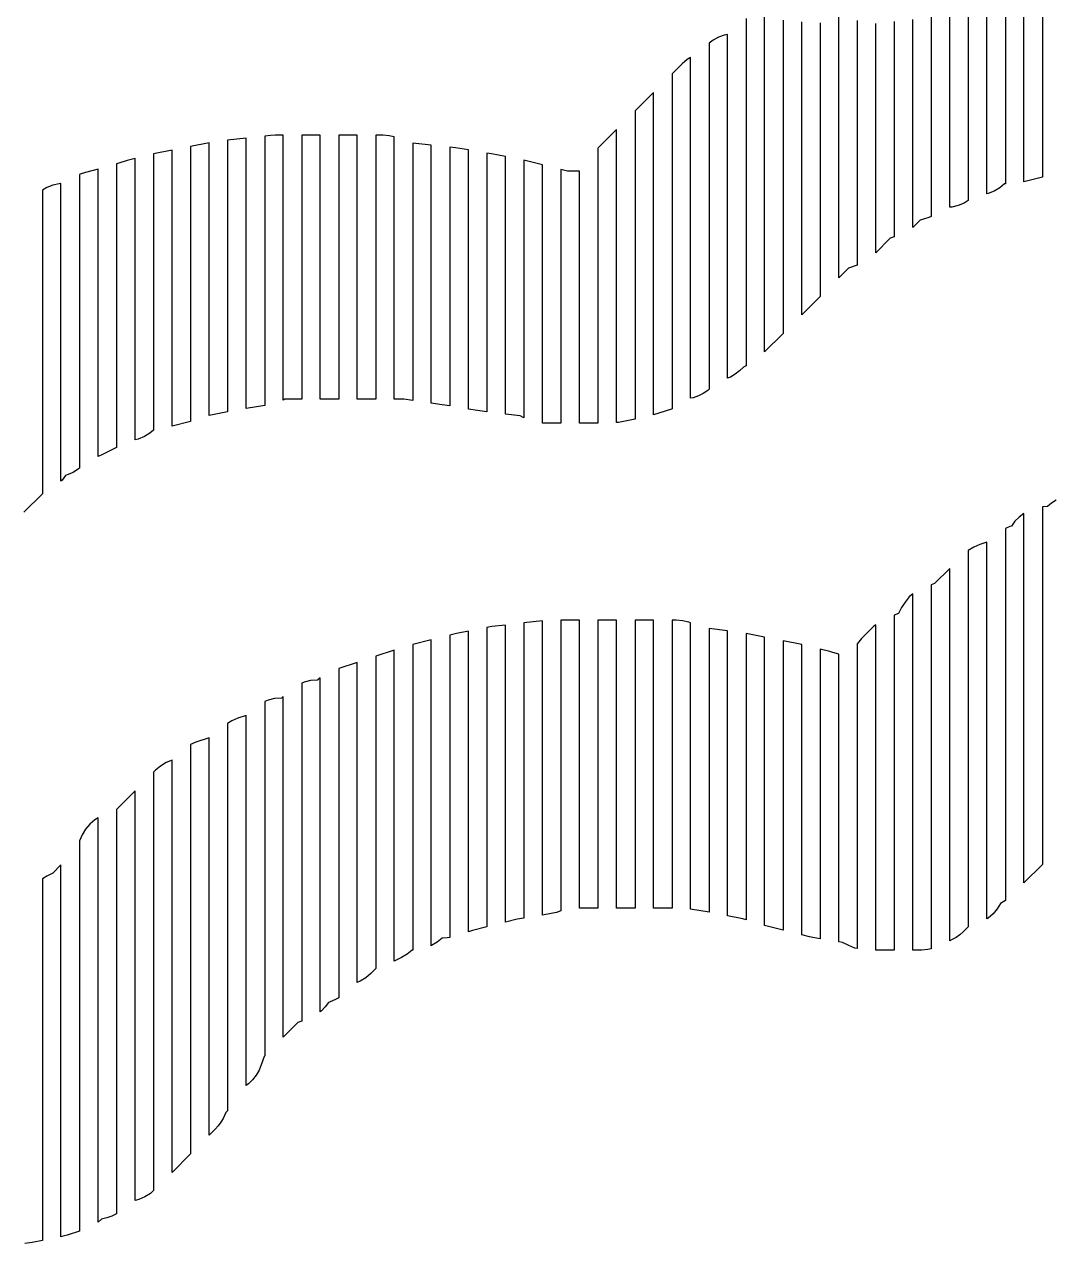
# Model space of a CAD drawing. Extents: x -6 to 1890, y -8 to 898.
# Drawn here: x 289.7 to 511.6, y 363.3 to 626.4 of the extents above; entities that cross this region are included whole.
import ezdxf

# ---------------------------------------------------------------- set-up
doc = ezdxf.new("R2010")
doc.units = 0
doc.layers.add('PECAS_2D', color=3, linetype='Continuous')

msp = doc.modelspace()

# ---------------------------------------------------------------- linework, layer by layer
at = {"layer": 'PECAS_2D'}
for points in [[(509.578, 635.156), (509.578, 605.123), (509.578, 603.817), (509.578, 602.511), (509.578, 601.205), (509.578, 599.9), (509.578, 598.594), (509.578, 593.371), (505.578, 592.371), (505.578, 597.509), (505.578, 598.794), (505.578, 600.079), (505.578, 601.363), (505.578, 602.648), (505.578, 603.933), (505.578, 633.479)], [(501.578, 633.718), (501.578, 602.401), (501.578, 601.096), (501.578, 599.792), (501.578, 598.487), (501.578, 597.182), (501.578, 595.877), (501.578, 591.962), (501.422, 591.962), (500.357, 591.072), (499.146, 590.342), (497.829, 589.806), (497.578, 589.747), (497.578, 594.973), (497.578, 596.28), (497.578, 597.586), (497.578, 598.893), (497.578, 600.199), (497.578, 601.506), (497.578, 631.557)], [(453.578, 627.283), (453.578, 625.982), (453.578, 622.079), (453.578, 619.477), (453.578, 618.176), (453.578, 616.875), (453.578, 614.273), (453.578, 572.639), (453.578, 571.338), (453.578, 570.037), (453.578, 568.736), (453.578, 567.435), (453.578, 566.134), (453.578, 564.833), (453.578, 559.629), (449.578, 555.629), (449.578, 562.111), (449.578, 563.408), (449.578, 564.704), (449.578, 566.001), (449.578, 567.297), (449.578, 568.594), (449.578, 569.89), (449.578, 611.379), (449.578, 612.675), (449.578, 613.972), (449.578, 615.268), (449.578, 616.565), (449.578, 617.861), (449.578, 621.751), (449.578, 623.047), (449.578, 624.344), (449.578, 629.53)], [(469.578, 627.213), (469.578, 625.924), (469.578, 624.635), (469.578, 623.346), (469.578, 622.057), (469.578, 587.253), (469.578, 585.963), (469.578, 584.674), (469.578, 583.385), (469.578, 582.096), (469.578, 580.807), (469.578, 579.518), (469.578, 574.362), (467.669, 573.72), (465.578, 571.629), (465.578, 576.819), (465.578, 578.117), (465.578, 579.414), (465.578, 580.712), (465.578, 582.01), (465.578, 583.307), (465.578, 585.902), (465.578, 620.938), (465.578, 622.235), (465.578, 623.533), (465.578, 624.83), (465.578, 626.128), (465.578, 630.021)], [(485.578, 628.677), (485.578, 596.494), (485.578, 595.206), (485.578, 593.919), (485.578, 592.632), (485.578, 591.344), (485.578, 590.057), (485.578, 584.908), (485.02, 584.674), (483.18, 584.06), (482.114, 582.994), (481.578, 582.535), (481.578, 587.664), (481.578, 588.947), (481.578, 590.229), (481.578, 591.511), (481.578, 592.793), (481.578, 594.076), (481.578, 627.415)], [(493.578, 630.811), (493.578, 599.891), (493.578, 598.603), (493.578, 597.314), (493.578, 596.026), (493.578, 594.738), (493.578, 593.449), (493.578, 588.296), (492.683, 587.757), (491.366, 587.221), (489.99, 586.898), (489.578, 586.866), (489.578, 590.759), (489.578, 592.056), (489.578, 593.354), (489.578, 594.651), (489.578, 595.949), (489.578, 597.246), (489.578, 598.544), (489.578, 629.683)], [(445.578, 627.651), (445.578, 621.183), (445.578, 619.89), (445.578, 616.009), (445.578, 614.715), (445.578, 613.422), (445.578, 612.128), (445.578, 610.834), (445.578, 609.541), (445.578, 608.247), (445.578, 606.953), (445.578, 565.558), (445.578, 564.265), (445.578, 562.971), (445.578, 561.677), (445.578, 560.384), (445.578, 559.09), (445.578, 557.797), (445.578, 552.622), (445.012, 552.38), (444.168, 551.542), (443.214, 550.816), (442.172, 550.222), (441.578, 549.98), (441.578, 555.187), (441.578, 556.489), (441.578, 557.791), (441.578, 559.092), (441.578, 560.394), (441.578, 561.696), (441.578, 604.655), (441.578, 605.957), (441.578, 607.258), (441.578, 608.56), (441.578, 609.862), (441.578, 611.164), (441.578, 612.466), (441.578, 616.371), (441.578, 617.673), (441.578, 618.974), (441.578, 624.182), (440.831, 624.022), (439.598, 623.565), (438.432, 622.929), (437.578, 622.285), (437.578, 615.845), (437.578, 614.557), (437.578, 611.98), (437.578, 609.404), (437.578, 608.116), (437.578, 606.828), (437.578, 605.54), (437.578, 604.252), (437.578, 602.964), (437.578, 559.17), (437.578, 557.882), (437.578, 556.594), (437.578, 555.306), (437.578, 554.018), (437.578, 552.73), (437.578, 547.577), (437.292, 547.325), (436.315, 546.667), (435.256, 546.139), (434.143, 545.754), (433.578, 545.637), (433.578, 550.8), (433.578, 552.091), (433.578, 553.382), (433.578, 554.673), (433.578, 555.964), (433.578, 557.255), (433.578, 598.562), (433.578, 599.853), (433.578, 601.144), (433.578, 602.435), (433.578, 603.726), (433.578, 605.017), (433.578, 608.889), (433.578, 611.471), (433.578, 612.762), (433.578, 619.216), (432.824, 618.75), (431.759, 617.838), (429.578, 615.657), (429.578, 609.203), (429.578, 607.912), (429.578, 605.33), (429.578, 601.458), (429.578, 600.167), (429.578, 598.876), (429.578, 597.585), (429.578, 596.294), (429.578, 595.003), (429.578, 593.713), (429.578, 554.987), (429.578, 553.696), (429.578, 552.405), (429.578, 551.114), (429.578, 549.824), (429.578, 548.533), (429.578, 543.369), (429.438, 543.31), (425.578, 542.024), (425.578, 547.182), (425.578, 548.471), (425.578, 549.761), (425.578, 551.05), (425.578, 552.34), (425.578, 589.735), (425.578, 591.025), (425.578, 592.314), (425.578, 593.604), (425.578, 594.893), (425.578, 596.183), (425.578, 597.472), (425.578, 598.762), (425.578, 602.63), (425.578, 603.92), (425.578, 605.21), (425.578, 611.657), (421.578, 607.657), (421.578, 601.137), (421.578, 599.833), (421.578, 597.224), (421.578, 594.616), (421.578, 593.312), (421.578, 592.008), (421.578, 590.704), (421.578, 589.4), (421.578, 588.096), (421.578, 586.792), (421.578, 585.488), (421.578, 551.582), (421.578, 550.278), (421.578, 548.974), (421.578, 547.67), (421.578, 546.366), (421.578, 545.062), (421.578, 541.15), (418.004, 540.435), (417.578, 540.393), (417.578, 544.266), (417.578, 545.557), (417.578, 546.848), (417.578, 548.139), (417.578, 549.43), (417.578, 550.721), (417.578, 552.013), (417.578, 581.708), (417.578, 582.999), (417.578, 584.29), (417.578, 585.581), (417.578, 586.873), (417.578, 588.164), (417.578, 589.455), (417.578, 590.746), (417.578, 593.328), (417.578, 595.91), (417.578, 597.202), (417.578, 603.657), (413.578, 599.643), (413.578, 591.897), (413.578, 590.606), (413.578, 586.733), (413.578, 585.442), (413.578, 584.151), (413.578, 582.86), (413.578, 581.569), (413.578, 580.278), (413.578, 578.987), (413.578, 550.586), (413.578, 549.295), (413.578, 548.004), (413.578, 546.713), (413.578, 545.422), (413.578, 544.131), (413.578, 540.258), (409.578, 540.258), (409.578, 544.143), (409.578, 545.438), (409.578, 546.733), (409.578, 548.028), (409.578, 549.323), (409.578, 550.619), (409.578, 579.11), (409.578, 580.405), (409.578, 581.7), (409.578, 582.995), (409.578, 584.29), (409.578, 589.471), (409.578, 590.766), (409.578, 594.651), (406.998, 594.651), (405.578, 595.006), (405.578, 591.096), (405.578, 589.792), (405.578, 585.881), (405.578, 584.578), (405.578, 583.274), (405.578, 581.971), (405.578, 580.667), (405.578, 579.364), (405.578, 550.686), (405.578, 549.383), (405.578, 548.079), (405.578, 546.776), (405.578, 545.472), (405.578, 544.169), (405.578, 540.258), (402, 540.258), (401.578, 540.291), (401.578, 544.178), (401.578, 545.473), (401.578, 546.769), (401.578, 548.065), (401.578, 549.361), (401.578, 550.656), (401.578, 580.458), (401.578, 581.753), (401.578, 583.049), (401.578, 584.345), (401.578, 585.641), (401.578, 586.936), (401.578, 590.823), (401.578, 592.119), (401.578, 596.006), (397.578, 597.002), (397.578, 593.122), (397.578, 591.829), (397.578, 587.95), (397.578, 586.656), (397.578, 585.363), (397.578, 584.07), (397.578, 582.777), (397.578, 581.484), (397.578, 551.741), (397.578, 550.447), (397.578, 549.154), (397.578, 547.861), (397.578, 546.568), (397.578, 545.275), (397.578, 541.395), (396.74, 541.814), (393.578, 542.209), (393.578, 546.088), (393.578, 547.381), (393.578, 548.674), (393.578, 549.967), (393.578, 551.26), (393.578, 583.585), (393.578, 584.878), (393.578, 586.171), (393.578, 587.464), (393.578, 590.05), (393.578, 592.636), (393.578, 593.929), (393.578, 597.808), (390.57, 598.405), (389.578, 598.57), (389.578, 594.673), (389.578, 593.374), (389.578, 589.477), (389.578, 588.178), (389.578, 586.879), (389.578, 585.58), (389.578, 584.28), (389.578, 582.981), (389.578, 551.803), (389.578, 550.504), (389.578, 549.205), (389.578, 547.906), (389.578, 546.607), (389.578, 545.308), (389.578, 542.709), (387.578, 542.967), (385.578, 543.3), (385.578, 547.203), (385.578, 548.504), (385.578, 549.805), (385.578, 551.105), (385.578, 552.406), (385.578, 583.627), (385.578, 584.928), (385.578, 586.229), (385.578, 587.529), (385.578, 588.83), (385.578, 591.432), (385.578, 594.034), (385.578, 595.335), (385.578, 599.237), (382.815, 599.698), (381.578, 599.849), (381.578, 595.95), (381.578, 594.65), (381.578, 590.752), (381.578, 589.452), (381.578, 588.153), (381.578, 586.853), (381.578, 585.553), (381.578, 584.254), (381.578, 554.364), (381.578, 551.764), (381.578, 550.465), (381.578, 549.165), (381.578, 547.866), (381.578, 546.566), (381.578, 543.967), (379.927, 544.242), (377.578, 544.578), (377.578, 548.465), (377.578, 549.761), (377.578, 551.056), (377.578, 552.352), (377.578, 553.648), (377.578, 558.831), (377.578, 584.745), (377.578, 586.04), (377.578, 587.336), (377.578, 588.632), (377.578, 589.927), (377.578, 593.815), (377.578, 595.11), (377.578, 596.406), (377.578, 600.293), (373.578, 600.738), (373.578, 596.859), (373.578, 595.567), (373.578, 591.688), (373.578, 590.396), (373.578, 589.103), (373.578, 587.81), (373.578, 586.517), (373.578, 585.225), (373.578, 554.198), (373.578, 552.906), (373.578, 551.613), (373.578, 550.32), (373.578, 549.027), (373.578, 547.735), (373.578, 545.149), (371.624, 545.428), (369.578, 545.428), (369.578, 549.289), (369.578, 550.575), (369.578, 551.862), (369.578, 553.149), (369.578, 554.435), (369.578, 555.722), (369.578, 585.316), (369.578, 586.603), (369.578, 587.89), (369.578, 589.177), (369.578, 590.463), (369.578, 593.037), (369.578, 595.61), (369.578, 596.897), (369.578, 602.044), (368.498, 602.299), (367.1, 602.407), (365.578, 602.407), (365.578, 597.227), (365.578, 595.932), (365.578, 592.047), (365.578, 590.752), (365.578, 589.457), (365.578, 588.162), (365.578, 586.867), (365.578, 585.572), (365.578, 555.788), (365.578, 554.493), (365.578, 553.198), (365.578, 551.903), (365.578, 550.608), (365.578, 549.313), (365.578, 545.428), (361.578, 545.428), (361.578, 549.313), (361.578, 550.608), (361.578, 551.903), (361.578, 553.198), (361.578, 554.493), (361.578, 555.788), (361.578, 585.572), (361.578, 586.867), (361.578, 588.162), (361.578, 589.457), (361.578, 590.752), (361.578, 592.047), (361.578, 595.932), (361.578, 597.227), (361.578, 602.407), (357.578, 602.407), (357.578, 598.522), (357.578, 597.227), (357.578, 594.637), (357.578, 592.047), (357.578, 590.752), (357.578, 589.457), (357.578, 588.162), (357.578, 586.867), (357.578, 585.572), (357.578, 555.788), (357.578, 554.493), (357.578, 553.198), (357.578, 551.903), (357.578, 550.608), (357.578, 549.313), (357.578, 545.428), (353.578, 545.428), (353.578, 549.313), (353.578, 550.608), (353.578, 551.903), (353.578, 553.198), (353.578, 554.493), (353.578, 555.788), (353.578, 585.572), (353.578, 586.867), (353.578, 588.162), (353.578, 589.457), (353.578, 590.752), (353.578, 592.047), (353.578, 597.227), (353.578, 602.407), (349.578, 602.407), (349.578, 597.227), (349.578, 595.932), (349.578, 592.047), (349.578, 590.752), (349.578, 589.457), (349.578, 588.162), (349.578, 586.867), (349.578, 585.572), (349.578, 555.788), (349.578, 554.493), (349.578, 553.198), (349.578, 551.903), (349.578, 550.608), (349.578, 549.313), (349.578, 545.428), (345.923, 545.428), (345.578, 545.25), (345.578, 549.147), (345.578, 550.446), (345.578, 551.745), (345.578, 553.044), (345.578, 554.343), (345.578, 555.642), (345.578, 585.52), (345.578, 586.819), (345.578, 588.118), (345.578, 589.417), (345.578, 590.716), (345.578, 592.015), (345.578, 595.912), (345.578, 597.211), (345.578, 602.407), (343.833, 602.407), (342.828, 602.351), (341.578, 602.212), (341.578, 597.044), (341.578, 595.751), (341.578, 591.875), (341.578, 590.583), (341.578, 589.291), (341.578, 587.998), (341.578, 586.706), (341.578, 585.414), (341.578, 554.403), (341.578, 553.11), (341.578, 551.818), (341.578, 550.526), (341.578, 549.234), (341.578, 547.942), (341.578, 544.065), (337.578, 543.399), (337.578, 548.587), (337.578, 549.884), (337.578, 551.181), (337.578, 552.478), (337.578, 553.775), (337.578, 584.906), (337.578, 586.203), (337.578, 587.5), (337.578, 588.797), (337.578, 590.094), (337.578, 593.985), (337.578, 595.282), (337.578, 596.579), (337.578, 601.768), (333.578, 601.323), (333.578, 596.111), (333.578, 594.807), (333.578, 592.201), (333.578, 590.898), (333.578, 589.595), (333.578, 588.291), (333.578, 586.988), (333.578, 585.685), (333.578, 584.382), (333.578, 553.106), (333.578, 551.802), (333.578, 550.499), (333.578, 549.196), (333.578, 547.893), (333.578, 546.59), (333.578, 542.68), (329.578, 541.88), (329.578, 547.001), (329.578, 548.281), (329.578, 549.561), (329.578, 550.842), (329.578, 552.122), (329.578, 553.402), (329.578, 582.847), (329.578, 584.127), (329.578, 585.407), (329.578, 586.688), (329.578, 587.968), (329.578, 589.248), (329.578, 593.089), (329.578, 594.369), (329.578, 595.649), (329.578, 600.77), (325.578, 599.97), (325.578, 594.807), (325.578, 593.516), (325.578, 589.644), (325.578, 588.353), (325.578, 587.062), (325.578, 585.771), (325.578, 584.481), (325.578, 583.19), (325.578, 552.211), (325.578, 550.92), (325.578, 549.629), (325.578, 548.338), (325.578, 547.048), (325.578, 545.757), (325.578, 540.594), (321.578, 539.585), (321.578, 544.766), (321.578, 546.061), (321.578, 547.357), (321.578, 548.652), (321.578, 549.947), (321.578, 551.243), (321.578, 582.331), (321.578, 583.626), (321.578, 584.921), (321.578, 586.217), (321.578, 587.512), (321.578, 591.398), (321.578, 592.693), (321.578, 593.989), (321.578, 599.17), (317.578, 598.37), (317.578, 593.183), (317.578, 591.886), (317.578, 587.996), (317.578, 586.699), (317.578, 585.403), (317.578, 584.106), (317.578, 582.809), (317.578, 581.512), (317.578, 580.216), (317.578, 549.094), (317.578, 547.797), (317.578, 546.5), (317.578, 545.204), (317.578, 543.907), (317.578, 542.61), (317.578, 538.72), (316.806, 538.075), (315.596, 537.345), (314.278, 536.809), (313.578, 536.645), (313.578, 541.814), (313.578, 543.106), (313.578, 544.399), (313.578, 545.691), (313.578, 546.983), (313.578, 548.276), (313.578, 580.585), (313.578, 581.877), (313.578, 583.169), (313.578, 584.462), (313.578, 585.754), (313.578, 588.339), (313.578, 590.923), (313.578, 592.216), (313.578, 597.385), (311.896, 596.965), (311.225, 596.769), (309.578, 596.22), (309.578, 591.012), (309.578, 589.71), (309.578, 587.107), (309.578, 585.805), (309.578, 584.503), (309.578, 583.201), (309.578, 581.899), (309.578, 580.597), (309.578, 579.295), (309.578, 546.746), (309.578, 545.444), (309.578, 544.142), (309.578, 542.84), (309.578, 541.538), (309.578, 540.236), (309.578, 535.028), (309.124, 534.756), (306.539, 533.463), (305.578, 533.065), (305.578, 538.231), (305.578, 539.523), (305.578, 540.815), (305.578, 542.106), (305.578, 543.398), (305.578, 544.689), (305.578, 578.271), (305.578, 579.563), (305.578, 580.854), (305.578, 582.146), (305.578, 583.438), (305.578, 586.021), (305.578, 588.604), (305.578, 589.896), (305.578, 595.062), (302.848, 594.379), (301.71, 594.014), (301.578, 593.952), (301.578, 588.776), (301.578, 587.482), (301.578, 583.6), (301.578, 582.306), (301.578, 581.013), (301.578, 579.719), (301.578, 578.425), (301.578, 577.131), (301.578, 542.196), (301.578, 540.902), (301.578, 539.608), (301.578, 538.314), (301.578, 537.02), (301.578, 535.726), (301.578, 530.551), (301.376, 530.378), (300.176, 529.636), (298.884, 529.091), (298.519, 528.97), (297.798, 527.987), (297.578, 527.759), (297.578, 532.897), (297.578, 534.182), (297.578, 535.466), (297.578, 536.751), (297.578, 538.035), (297.578, 539.32), (297.578, 574.004), (297.578, 575.289), (297.578, 576.573), (297.578, 577.858), (297.578, 579.142), (297.578, 580.427), (297.578, 581.712), (297.578, 584.281), (297.578, 585.565), (297.578, 586.85), (297.578, 591.988), (297.207, 591.96), (295.831, 591.637), (294.514, 591.101), (293.578, 590.537), (293.578, 585.399), (293.578, 584.114), (293.578, 580.26), (293.578, 578.976), (293.578, 577.691), (293.578, 576.407), (293.578, 575.122), (293.578, 573.838), (293.578, 572.553), (293.578, 537.869), (293.578, 536.585), (293.578, 535.3), (293.578, 534.016), (293.578, 532.731), (293.578, 531.447), (293.578, 530.162), (293.578, 525.024), (289.578, 521.012)], [(461.578, 626.691), (461.578, 624.123), (461.578, 622.839), (461.578, 621.555), (461.578, 620.271), (461.578, 618.987), (461.578, 617.703), (461.578, 580.468), (461.578, 579.184), (461.578, 577.9), (461.578, 576.616), (461.578, 575.333), (461.578, 574.049), (461.578, 572.765), (461.578, 567.629), (457.578, 563.629), (457.578, 568.791), (457.578, 570.081), (457.578, 571.372), (457.578, 572.663), (457.578, 573.953), (457.578, 575.244), (457.578, 576.534), (457.578, 615.251), (457.578, 616.541), (457.578, 617.832), (457.578, 619.122), (457.578, 620.413), (457.578, 621.703), (457.578, 622.994), (457.578, 626.866)], [(477.578, 627.004), (477.578, 625.711), (477.578, 592.103), (477.578, 590.81), (477.578, 589.518), (477.578, 588.225), (477.578, 586.933), (477.578, 585.64), (477.578, 580.47), (476.717, 580.183), (473.578, 577.044), (473.578, 582.256), (473.578, 583.56), (473.578, 584.863), (473.578, 586.166), (473.578, 587.469), (473.578, 588.772), (473.578, 590.076), (473.578, 623.959), (473.578, 625.262), (473.578, 626.565)], [(512.518, 523.645), (511.554, 523.009), (510.689, 522.265), (509.578, 522.195), (509.578, 517.049), (509.578, 515.762), (509.578, 514.476), (509.578, 513.189), (509.578, 511.903), (509.578, 510.616), (509.578, 509.33), (509.578, 508.043), (509.578, 506.757), (509.578, 505.47), (509.578, 502.897), (509.578, 501.611), (509.578, 500.324), (509.578, 499.038), (509.578, 497.751), (509.578, 457.869), (509.578, 456.583), (509.578, 455.296), (509.578, 454.01), (509.578, 452.723), (509.578, 451.437), (509.578, 450.15), (509.578, 445.004), (505.578, 441.004), (505.578, 446.15), (505.578, 447.436), (505.578, 448.723), (505.578, 450.009), (505.578, 451.296), (505.578, 452.582), (505.578, 453.868), (505.578, 495.034), (505.578, 496.32), (505.578, 497.607), (505.578, 498.893), (505.578, 500.18), (505.578, 501.466), (505.578, 502.752), (505.578, 504.039), (505.578, 505.325), (505.578, 506.612), (505.578, 507.898), (505.578, 509.184), (505.578, 510.471), (505.578, 511.757), (505.578, 513.044), (505.578, 514.33), (505.578, 520.762), (504.567, 519.996), (503.652, 519.065), (502.897, 518.042), (502.532, 517.92), (501.578, 517.518), (501.578, 512.337), (501.578, 511.042), (501.578, 509.747), (501.578, 508.452), (501.578, 507.157), (501.578, 505.861), (501.578, 504.566), (501.578, 503.271), (501.578, 501.976), (501.578, 500.681), (501.578, 499.385), (501.578, 498.09), (501.578, 496.795), (501.578, 495.5), (501.578, 494.205), (501.578, 492.909), (501.578, 450.168), (501.578, 448.873), (501.578, 447.577), (501.578, 446.282), (501.578, 444.987), (501.578, 443.692), (501.578, 442.397), (501.578, 437.216), (500.558, 436.582), (499.828, 435.407), (498.912, 434.338), (497.835, 433.419), (497.578, 433.261), (497.578, 438.422), (497.578, 439.712), (497.578, 441.002), (497.578, 442.292), (497.578, 443.583), (497.578, 444.873), (497.578, 446.163), (497.578, 488.741), (497.578, 490.031), (497.578, 491.321), (497.578, 492.611), (497.578, 493.902), (497.578, 495.192), (497.578, 497.772), (497.578, 499.063), (497.578, 500.353), (497.578, 501.643), (497.578, 502.933), (497.578, 504.224), (497.578, 505.514), (497.578, 506.804), (497.578, 508.094), (497.578, 509.384), (497.578, 514.545), (496.068, 514.042), (494.776, 513.498), (493.578, 512.757), (493.578, 506.312), (493.578, 505.023), (493.578, 503.734), (493.578, 502.445), (493.578, 501.156), (493.578, 499.867), (493.578, 498.578), (493.578, 497.289), (493.578, 496), (493.578, 494.711), (493.578, 493.422), (493.578, 492.133), (493.578, 490.844), (493.578, 489.555), (493.578, 488.266), (493.578, 486.977), (493.578, 485.688), (493.578, 443.152), (493.578, 441.863), (493.578, 440.574), (493.578, 439.285), (493.578, 437.996), (493.578, 436.707), (493.578, 435.418), (493.578, 431.551), (493.521, 431.532), (492.455, 430.466), (491.73, 429.815), (490.937, 429.243), (490.09, 428.762), (489.578, 428.506), (489.578, 433.693), (489.578, 434.99), (489.578, 436.287), (489.578, 437.584), (489.578, 438.88), (489.578, 440.177), (489.578, 481.677), (489.578, 482.973), (489.578, 484.27), (489.578, 485.567), (489.578, 486.864), (489.578, 488.161), (489.578, 489.458), (489.578, 490.754), (489.578, 492.051), (489.578, 493.348), (489.578, 494.645), (489.578, 495.942), (489.578, 497.239), (489.578, 498.536), (489.578, 499.832), (489.578, 501.129), (489.578, 502.426), (489.578, 503.723), (489.578, 508.91), (486.275, 505.607), (485.578, 505.375), (485.578, 500.222), (485.578, 498.934), (485.578, 497.645), (485.578, 496.357), (485.578, 495.069), (485.578, 493.781), (485.578, 492.493), (485.578, 491.204), (485.578, 489.916), (485.578, 488.628), (485.578, 487.34), (485.578, 486.051), (485.578, 484.763), (485.578, 483.475), (485.578, 482.187), (485.578, 480.898), (485.578, 479.61), (485.578, 478.322), (485.578, 438.386), (485.578, 437.098), (485.578, 435.81), (485.578, 434.522), (485.578, 433.233), (485.578, 431.945), (485.578, 426.792), (484.833, 426.616), (483.435, 426.508), (481.578, 426.508), (481.578, 430.418), (481.578, 431.721), (481.578, 433.024), (481.578, 434.327), (481.578, 435.63), (481.578, 436.934), (481.578, 477.332), (481.578, 478.635), (481.578, 479.938), (481.578, 481.241), (481.578, 482.544), (481.578, 483.847), (481.578, 485.151), (481.578, 486.454), (481.578, 487.757), (481.578, 489.06), (481.578, 490.363), (481.578, 491.666), (481.578, 492.97), (481.578, 494.273), (481.578, 495.576), (481.578, 496.879), (481.578, 503.395), (480.823, 502.74), (479.9, 501.639), (479.173, 500.431), (478.519, 499.144), (477.578, 498.83), (477.578, 492.373), (477.578, 489.79), (477.578, 488.499), (477.578, 487.207), (477.578, 485.916), (477.578, 484.624), (477.578, 483.333), (477.578, 482.041), (477.578, 480.75), (477.578, 479.458), (477.578, 478.167), (477.578, 476.875), (477.578, 475.584), (477.578, 474.293), (477.578, 473.001), (477.578, 471.71), (477.578, 436.84), (477.578, 435.549), (477.578, 434.257), (477.578, 432.966), (477.578, 431.674), (477.578, 430.383), (477.578, 426.508), (473.578, 426.508), (473.578, 430.409), (473.578, 431.709), (473.578, 433.01), (473.578, 434.31), (473.578, 435.61), (473.578, 436.91), (473.578, 468.117), (473.578, 469.417), (473.578, 470.717), (473.578, 472.018), (473.578, 473.318), (473.578, 474.618), (473.578, 475.919), (473.578, 477.219), (473.578, 478.519), (473.578, 479.819), (473.578, 481.12), (473.578, 482.42), (473.578, 483.72), (473.578, 485.02), (473.578, 486.321), (473.578, 487.621), (473.578, 488.921), (473.578, 496.723), (473.122, 496.333), (470.537, 493.747), (469.625, 492.682), (469.578, 492.606), (469.578, 484.866), (469.578, 483.576), (469.578, 482.286), (469.578, 480.995), (469.578, 479.705), (469.578, 478.415), (469.578, 477.125), (469.578, 475.835), (469.578, 474.545), (469.578, 473.255), (469.578, 471.965), (469.578, 470.675), (469.578, 469.385), (469.578, 435.842), (469.578, 434.552), (469.578, 433.262), (469.578, 431.972), (469.578, 430.681), (469.578, 426.811), (469.03, 426.94), (467.732, 427.469), (466.37, 428.15), (465.578, 428.282), (465.578, 432.162), (465.578, 433.455), (465.578, 434.748), (465.578, 436.042), (465.578, 437.335), (465.578, 470.962), (465.578, 472.255), (465.578, 473.549), (465.578, 474.842), (465.578, 476.135), (465.578, 477.429), (465.578, 478.722), (465.578, 480.015), (465.578, 481.309), (465.578, 482.602), (465.578, 483.895), (465.578, 485.189), (465.578, 486.482), (465.578, 490.362), (464.338, 490.775), (463.668, 490.971), (461.578, 491.493), (461.578, 487.584), (461.578, 486.281), (461.578, 484.978), (461.578, 483.675), (461.578, 482.372), (461.578, 481.069), (461.578, 479.766), (461.578, 478.463), (461.578, 477.16), (461.578, 475.857), (461.578, 474.554), (461.578, 473.251), (461.578, 471.948), (461.578, 439.372), (461.578, 438.069), (461.578, 436.766), (461.578, 435.463), (461.578, 434.16), (461.578, 432.857), (461.578, 431.554), (461.578, 428.948), (459.964, 429.217), (459.253, 429.365), (457.578, 429.784), (457.578, 433.701), (457.578, 435.007), (457.578, 436.313), (457.578, 437.618), (457.578, 438.924), (457.578, 472.872), (457.578, 474.178), (457.578, 475.483), (457.578, 476.789), (457.578, 478.095), (457.578, 479.4), (457.578, 480.706), (457.578, 482.012), (457.578, 483.318), (457.578, 484.623), (457.578, 485.929), (457.578, 487.235), (457.578, 488.54), (457.578, 492.457), (453.578, 493.257), (453.578, 489.353), (453.578, 488.051), (453.578, 486.75), (453.578, 485.448), (453.578, 484.147), (453.578, 482.845), (453.578, 481.544), (453.578, 480.242), (453.578, 478.941), (453.578, 477.639), (453.578, 476.338), (453.578, 475.036), (453.578, 473.735), (453.578, 472.433), (453.578, 441.196), (453.578, 439.895), (453.578, 438.593), (453.578, 437.292), (453.578, 435.99), (453.578, 434.689), (453.578, 430.784), (449.578, 431.784), (449.578, 434.379), (449.578, 435.676), (449.578, 436.973), (449.578, 438.271), (449.578, 439.568), (449.578, 440.866), (449.578, 442.163), (449.578, 474.597), (449.578, 475.894), (449.578, 477.192), (449.578, 478.489), (449.578, 479.786), (449.578, 481.084), (449.578, 482.381), (449.578, 483.679), (449.578, 484.976), (449.578, 486.273), (449.578, 487.571), (449.578, 488.868), (449.578, 490.165), (449.578, 494.057), (445.578, 494.857), (445.578, 490.993), (445.578, 489.705), (445.578, 488.417), (445.578, 487.129), (445.578, 485.841), (445.578, 484.553), (445.578, 483.266), (445.578, 481.978), (445.578, 480.69), (445.578, 479.402), (445.578, 478.114), (445.578, 476.826), (445.578, 474.25), (445.578, 443.338), (445.578, 442.05), (445.578, 440.762), (445.578, 439.474), (445.578, 438.186), (445.578, 436.898), (445.578, 435.61), (445.578, 433.034), (444.902, 433.259), (441.578, 433.924), (441.578, 436.486), (441.578, 437.767), (441.578, 439.048), (441.578, 440.329), (441.578, 441.61), (441.578, 442.891), (441.578, 476.198), (441.578, 477.479), (441.578, 478.76), (441.578, 480.042), (441.578, 481.323), (441.578, 482.604), (441.578, 483.885), (441.578, 485.166), (441.578, 486.447), (441.578, 487.728), (441.578, 489.009), (441.578, 490.29), (441.578, 491.571), (441.578, 495.414), (437.578, 495.914), (437.578, 492.005), (437.578, 490.702), (437.578, 489.399), (437.578, 488.096), (437.578, 486.793), (437.578, 485.49), (437.578, 484.187), (437.578, 482.884), (437.578, 481.581), (437.578, 480.278), (437.578, 478.975), (437.578, 477.672), (437.578, 476.369), (437.578, 475.066), (437.578, 443.793), (437.578, 442.49), (437.578, 441.187), (437.578, 439.884), (437.578, 438.581), (437.578, 434.672), (433.578, 435.339), (433.578, 437.913), (433.578, 439.2), (433.578, 440.487), (433.578, 441.774), (433.578, 443.062), (433.578, 444.349), (433.578, 476.528), (433.578, 477.815), (433.578, 479.102), (433.578, 480.39), (433.578, 481.677), (433.578, 482.964), (433.578, 484.251), (433.578, 485.538), (433.578, 486.825), (433.578, 488.113), (433.578, 489.4), (433.578, 490.687), (433.578, 491.974), (433.578, 497.123), (433.209, 497.273), (431.836, 497.597), (430.438, 497.705), (429.578, 497.705), (429.578, 492.526), (429.578, 491.231), (429.578, 489.937), (429.578, 488.642), (429.578, 487.347), (429.578, 486.052), (429.578, 484.758), (429.578, 483.463), (429.578, 482.168), (429.578, 480.873), (429.578, 479.579), (429.578, 478.284), (429.578, 476.989), (429.578, 445.915), (429.578, 444.62), (429.578, 443.325), (429.578, 442.03), (429.578, 440.736), (429.578, 439.441), (429.578, 435.557), (425.578, 435.557), (425.578, 439.441), (425.578, 440.736), (425.578, 442.03), (425.578, 443.325), (425.578, 444.62), (425.578, 445.915), (425.578, 476.989), (425.578, 478.284), (425.578, 479.579), (425.578, 480.873), (425.578, 482.168), (425.578, 483.463), (425.578, 484.758), (425.578, 486.052), (425.578, 487.347), (425.578, 488.642), (425.578, 489.937), (425.578, 491.231), (425.578, 492.526), (425.578, 497.705), (421.578, 497.705), (421.578, 493.821), (421.578, 492.526), (421.578, 491.231), (421.578, 489.937), (421.578, 488.642), (421.578, 487.347), (421.578, 486.052), (421.578, 484.758), (421.578, 483.463), (421.578, 482.168), (421.578, 480.873), (421.578, 479.579), (421.578, 478.284), (421.578, 476.989), (421.578, 445.915), (421.578, 444.62), (421.578, 443.325), (421.578, 442.03), (421.578, 440.736), (421.578, 439.441), (421.578, 435.557), (417.578, 435.557), (417.578, 439.441), (417.578, 440.736), (417.578, 442.03), (417.578, 443.325), (417.578, 444.62), (417.578, 445.915), (417.578, 476.989), (417.578, 478.284), (417.578, 479.579), (417.578, 480.873), (417.578, 482.168), (417.578, 483.463), (417.578, 484.758), (417.578, 486.052), (417.578, 487.347), (417.578, 488.642), (417.578, 489.937), (417.578, 491.231), (417.578, 492.526), (417.578, 493.821), (417.578, 497.705), (413.578, 497.705), (413.578, 493.821), (413.578, 492.526), (413.578, 491.231), (413.578, 489.937), (413.578, 488.642), (413.578, 487.347), (413.578, 486.052), (413.578, 484.758), (413.578, 483.463), (413.578, 482.168), (413.578, 480.873), (413.578, 479.579), (413.578, 476.989), (413.578, 445.915), (413.578, 444.62), (413.578, 443.325), (413.578, 442.03), (413.578, 440.736), (413.578, 439.441), (413.578, 435.557), (409.578, 435.557), (409.578, 439.441), (409.578, 440.736), (409.578, 442.03), (409.578, 443.325), (409.578, 444.62), (409.578, 445.915), (409.578, 476.989), (409.578, 478.284), (409.578, 479.579), (409.578, 480.873), (409.578, 482.168), (409.578, 483.463), (409.578, 484.758), (409.578, 486.052), (409.578, 487.347), (409.578, 488.642), (409.578, 489.937), (409.578, 491.231), (409.578, 492.526), (409.578, 497.705), (405.578, 497.705), (405.578, 492.48), (405.578, 491.174), (405.578, 489.867), (405.578, 488.561), (405.578, 487.255), (405.578, 485.949), (405.578, 484.642), (405.578, 483.336), (405.578, 482.03), (405.578, 480.723), (405.578, 479.417), (405.578, 478.111), (405.578, 476.804), (405.578, 445.453), (405.578, 444.147), (405.578, 442.84), (405.578, 441.534), (405.578, 440.228), (405.578, 438.922), (405.578, 435.003), (404.601, 434.643), (403.496, 434.388), (401.578, 434.068), (401.578, 437.956), (401.578, 439.252), (401.578, 440.548), (401.578, 441.844), (401.578, 443.14), (401.578, 444.436), (401.578, 475.539), (401.578, 476.835), (401.578, 478.131), (401.578, 479.427), (401.578, 480.723), (401.578, 482.019), (401.578, 483.315), (401.578, 484.611), (401.578, 485.907), (401.578, 487.203), (401.578, 488.499), (401.578, 489.795), (401.578, 491.091), (401.578, 492.387), (401.578, 497.571), (397.578, 497.126), (397.578, 491.924), (397.578, 490.624), (397.578, 489.323), (397.578, 488.023), (397.578, 486.722), (397.578, 485.422), (397.578, 484.121), (397.578, 482.821), (397.578, 481.52), (397.578, 480.22), (397.578, 478.919), (397.578, 477.619), (397.578, 476.318), (397.578, 475.018), (397.578, 443.805), (397.578, 442.505), (397.578, 441.204), (397.578, 439.904), (397.578, 438.603), (397.578, 433.401), (396.099, 433.155), (393.578, 432.525), (393.578, 436.374), (393.578, 437.657), (393.578, 438.94), (393.578, 440.223), (393.578, 441.507), (393.578, 442.79), (393.578, 474.868), (393.578, 476.151), (393.578, 477.435), (393.578, 478.718), (393.578, 480.001), (393.578, 481.284), (393.578, 482.567), (393.578, 483.85), (393.578, 485.134), (393.578, 486.417), (393.578, 487.7), (393.578, 488.983), (393.578, 490.266), (393.578, 491.549), (393.578, 496.682), (390.655, 496.357), (389.578, 496.177), (389.578, 491.004), (389.578, 489.711), (389.578, 488.418), (389.578, 487.125), (389.578, 485.832), (389.578, 484.539), (389.578, 483.246), (389.578, 481.953), (389.578, 480.66), (389.578, 479.367), (389.578, 478.074), (389.578, 476.781), (389.578, 475.488), (389.578, 474.195), (389.578, 443.162), (389.578, 441.869), (389.578, 440.576), (389.578, 439.283), (389.578, 437.99), (389.578, 436.697), (389.578, 435.404), (389.578, 431.525), (386.45, 430.743), (385.578, 430.452), (385.578, 435.646), (385.578, 436.944), (385.578, 438.243), (385.578, 439.541), (385.578, 440.84), (385.578, 443.437), (385.578, 473.302), (385.578, 474.601), (385.578, 475.899), (385.578, 477.198), (385.578, 478.496), (385.578, 479.795), (385.578, 481.093), (385.578, 482.392), (385.578, 483.69), (385.578, 484.989), (385.578, 486.287), (385.578, 487.586), (385.578, 488.884), (385.578, 490.183), (385.578, 495.377), (382.989, 494.848), (381.578, 494.495), (381.578, 489.275), (381.578, 487.97), (381.578, 486.665), (381.578, 485.36), (381.578, 484.055), (381.578, 482.749), (381.578, 481.444), (381.578, 480.139), (381.578, 478.834), (381.578, 477.529), (381.578, 476.224), (381.578, 474.919), (381.578, 473.614), (381.578, 472.308), (381.578, 440.986), (381.578, 439.681), (381.578, 438.375), (381.578, 437.07), (381.578, 435.765), (381.578, 434.46), (381.578, 433.155), (381.578, 429.24), (380.999, 429.146), (379.917, 429.093), (378.852, 428.203), (377.641, 427.473), (377.578, 427.448), (377.578, 432.628), (377.578, 433.923), (377.578, 435.218), (377.578, 436.513), (377.578, 437.808), (377.578, 439.103), (377.578, 470.184), (377.578, 471.479), (377.578, 472.775), (377.578, 474.07), (377.578, 475.365), (377.578, 476.66), (377.578, 477.955), (377.578, 479.25), (377.578, 480.545), (377.578, 481.84), (377.578, 483.135), (377.578, 484.43), (377.578, 485.725), (377.578, 487.02), (377.578, 488.315), (377.578, 493.495), (373.578, 492.495), (373.578, 487.32), (373.578, 486.026), (373.578, 484.732), (373.578, 483.439), (373.578, 482.145), (373.578, 480.851), (373.578, 479.557), (373.578, 478.263), (373.578, 476.969), (373.578, 475.676), (373.578, 474.382), (373.578, 473.088), (373.578, 471.794), (373.578, 470.5), (373.578, 436.86), (373.578, 435.566), (373.578, 434.272), (373.578, 432.979), (373.578, 431.685), (373.578, 430.391), (373.578, 426.509), (373.453, 426.508), (372.374, 425.608), (371.17, 424.884), (369.578, 424.088), (369.578, 429.256), (369.578, 430.548), (369.578, 431.839), (369.578, 433.131), (369.578, 434.423), (369.578, 435.715), (369.578, 469.305), (369.578, 470.597), (369.578, 471.889), (369.578, 473.181), (369.578, 474.473), (369.578, 475.765), (369.578, 477.057), (369.578, 478.349), (369.578, 479.641), (369.578, 480.932), (369.578, 482.224), (369.578, 483.516), (369.578, 484.808), (369.578, 486.1), (369.578, 491.268), (365.578, 489.935), (365.578, 484.747), (365.578, 483.45), (365.578, 482.153), (365.578, 480.856), (365.578, 479.559), (365.578, 478.262), (365.578, 476.965), (365.578, 475.668), (365.578, 474.371), (365.578, 473.074), (365.578, 471.777), (365.578, 470.48), (365.578, 469.183), (365.578, 467.886), (365.578, 466.589), (365.578, 434.165), (365.578, 432.868), (365.578, 431.571), (365.578, 430.274), (365.578, 428.977), (365.578, 427.68), (365.578, 426.383), (365.578, 422.493), (365.553, 422.484), (364.486, 421.418), (363.421, 420.506), (362.221, 419.764), (361.578, 419.493), (361.578, 424.709), (361.578, 426.013), (361.578, 427.317), (361.578, 428.62), (361.578, 429.924), (361.578, 431.228), (361.578, 465.13), (361.578, 466.434), (361.578, 467.738), (361.578, 469.042), (361.578, 470.346), (361.578, 471.65), (361.578, 472.954), (361.578, 474.258), (361.578, 475.562), (361.578, 476.866), (361.578, 478.17), (361.578, 479.474), (361.578, 480.778), (361.578, 482.082), (361.578, 483.385), (361.578, 488.601), (357.578, 487.268), (357.578, 482.1), (357.578, 480.807), (357.578, 479.515), (357.578, 478.223), (357.578, 476.931), (357.578, 475.639), (357.578, 474.347), (357.578, 473.055), (357.578, 471.763), (357.578, 470.471), (357.578, 469.179), (357.578, 467.887), (357.578, 466.595), (357.578, 465.303), (357.578, 464.011), (357.578, 429.125), (357.578, 427.833), (357.578, 426.54), (357.578, 425.248), (357.578, 423.956), (357.578, 422.664), (357.578, 416.204), (356.898, 415.809), (355.759, 415.342), (355.394, 415.22), (354.665, 414.228), (353.796, 413.331), (353.578, 413.16), (353.578, 419.599), (353.578, 420.887), (353.578, 422.174), (353.578, 423.462), (353.578, 424.75), (353.578, 426.037), (353.578, 462.093), (353.578, 463.381), (353.578, 464.668), (353.578, 465.956), (353.578, 467.244), (353.578, 468.532), (353.578, 469.819), (353.578, 471.107), (353.578, 472.395), (353.578, 473.682), (353.578, 474.97), (353.578, 476.258), (353.578, 477.545), (353.578, 478.833), (353.578, 480.121), (353.578, 485.272), (352.991, 484.779), (351.475, 484.67), (350.078, 484.337), (349.578, 484.13), (349.578, 478.915), (349.578, 477.611), (349.578, 476.308), (349.578, 475.004), (349.578, 473.701), (349.578, 472.397), (349.578, 471.093), (349.578, 469.79), (349.578, 468.486), (349.578, 467.183), (349.578, 465.879), (349.578, 464.575), (349.578, 463.272), (349.578, 461.968), (349.578, 460.664), (349.578, 424.163), (349.578, 422.86), (349.578, 421.556), (349.578, 420.252), (349.578, 418.949), (349.578, 417.645), (349.578, 416.342), (349.578, 411.127), (348.749, 410.851), (345.578, 407.68), (345.578, 412.842), (345.578, 414.133), (345.578, 415.424), (345.578, 416.714), (345.578, 418.005), (345.578, 419.296), (345.578, 420.586), (345.578, 459.305), (345.578, 460.595), (345.578, 461.886), (345.578, 463.177), (345.578, 464.467), (345.578, 465.758), (345.578, 467.048), (345.578, 468.339), (345.578, 469.63), (345.578, 470.92), (345.578, 472.211), (345.578, 473.502), (345.578, 474.792), (345.578, 476.083), (345.578, 481.245), (345.234, 480.901), (343.72, 480.792), (342.322, 480.459), (341.578, 480.151), (341.578, 474.966), (341.578, 473.67), (341.578, 472.374), (341.578, 471.078), (341.578, 469.782), (341.578, 468.486), (341.578, 467.189), (341.578, 465.893), (341.578, 464.597), (341.578, 463.301), (341.578, 462.005), (341.578, 460.709), (341.578, 459.413), (341.578, 458.117), (341.578, 456.821), (341.578, 455.524), (341.578, 416.641), (341.578, 415.345), (341.578, 414.049), (341.578, 412.753), (341.578, 411.457), (341.578, 410.161), (341.578, 408.864), (341.578, 403.68), (341.446, 403.548), (340.832, 401.708), (340.365, 400.569), (339.738, 399.489), (338.966, 398.5), (338.069, 397.631), (337.578, 397.271), (337.578, 405.002), (337.578, 406.29), (337.578, 407.579), (337.578, 408.867), (337.578, 410.155), (337.578, 411.444), (337.578, 412.732), (337.578, 452.674), (337.578, 453.962), (337.578, 455.251), (337.578, 456.539), (337.578, 457.828), (337.578, 459.116), (337.578, 460.405), (337.578, 461.693), (337.578, 462.981), (337.578, 464.27), (337.578, 465.558), (337.578, 466.847), (337.578, 468.135), (337.578, 469.424), (337.578, 470.712), (337.578, 472), (337.578, 477.154), (335.785, 476.557), (334.493, 476.012), (333.578, 475.447), (333.578, 470.299), (333.578, 469.012), (333.578, 467.726), (333.578, 466.439), (333.578, 465.152), (333.578, 463.865), (333.578, 462.578), (333.578, 461.291), (333.578, 460.005), (333.578, 458.718), (333.578, 457.431), (333.578, 456.144), (333.578, 454.857), (333.578, 453.57), (333.578, 452.284), (333.578, 450.997), (333.578, 449.71), (333.578, 407.244), (333.578, 405.957), (333.578, 404.671), (333.578, 403.384), (333.578, 402.097), (333.578, 400.81), (333.578, 399.523), (333.578, 391.802), (333.215, 391.439), (332.583, 390.175), (332.101, 389.328), (331.53, 388.535), (330.878, 387.81), (329.578, 386.51), (329.578, 394.312), (329.578, 395.612), (329.578, 396.912), (329.578, 398.213), (329.578, 399.513), (329.578, 400.814), (329.578, 402.114), (329.578, 447.626), (329.578, 448.927), (329.578, 450.227), (329.578, 451.527), (329.578, 452.828), (329.578, 454.128), (329.578, 455.429), (329.578, 456.729), (329.578, 458.029), (329.578, 459.33), (329.578, 460.63), (329.578, 461.93), (329.578, 463.231), (329.578, 464.531), (329.578, 465.831), (329.578, 467.132), (329.578, 472.333), (326.737, 471.386), (325.578, 470.907), (325.578, 464.407), (325.578, 463.107), (325.578, 461.807), (325.578, 460.508), (325.578, 459.208), (325.578, 457.908), (325.578, 456.608), (325.578, 455.308), (325.578, 454.008), (325.578, 452.708), (325.578, 451.408), (325.578, 450.108), (325.578, 448.808), (325.578, 447.508), (325.578, 446.208), (325.578, 444.908), (325.578, 398.109), (325.578, 396.809), (325.578, 395.509), (325.578, 394.209), (325.578, 392.909), (325.578, 391.609), (325.578, 390.309), (325.578, 389.009), (325.578, 382.51), (321.578, 378.51), (321.578, 384.959), (321.578, 386.249), (321.578, 387.539), (321.578, 388.829), (321.578, 390.119), (321.578, 391.409), (321.578, 392.698), (321.578, 440.424), (321.578, 441.714), (321.578, 443.004), (321.578, 444.294), (321.578, 445.584), (321.578, 446.874), (321.578, 448.164), (321.578, 449.454), (321.578, 450.744), (321.578, 452.033), (321.578, 453.323), (321.578, 454.613), (321.578, 455.903), (321.578, 457.193), (321.578, 458.483), (321.578, 459.773), (321.578, 461.063), (321.578, 462.353), (321.578, 467.512), (320.274, 466.964), (319.074, 466.222), (318.009, 465.31), (317.578, 464.879), (317.578, 458.428), (317.578, 457.137), (317.578, 455.847), (317.578, 454.557), (317.578, 453.267), (317.578, 451.977), (317.578, 450.686), (317.578, 449.396), (317.578, 448.106), (317.578, 446.816), (317.578, 445.525), (317.578, 444.235), (317.578, 442.945), (317.578, 441.655), (317.578, 440.365), (317.578, 439.074), (317.578, 437.784), (317.578, 388.756), (317.578, 387.465), (317.578, 386.175), (317.578, 384.885), (317.578, 383.595), (317.578, 382.305), (317.578, 381.014), (317.578, 374.563), (316.887, 373.972), (315.687, 373.23), (314.395, 372.686), (313.578, 372.413), (313.578, 377.617), (313.578, 378.918), (313.578, 380.219), (313.578, 381.52), (313.578, 382.821), (313.578, 384.122), (313.578, 385.423), (313.578, 433.559), (313.578, 434.859), (313.578, 436.16), (313.578, 437.461), (313.578, 438.762), (313.578, 440.063), (313.578, 441.364), (313.578, 442.665), (313.578, 443.966), (313.578, 445.267), (313.578, 446.568), (313.578, 447.869), (313.578, 449.17), (313.578, 450.471), (313.578, 451.772), (313.578, 453.073), (313.578, 454.374), (313.578, 455.675), (313.578, 460.879), (309.578, 456.879), (309.578, 451.665), (309.578, 450.362), (309.578, 449.058), (309.578, 447.755), (309.578, 446.451), (309.578, 445.148), (309.578, 443.845), (309.578, 442.541), (309.578, 441.238), (309.578, 439.934), (309.578, 438.631), (309.578, 437.327), (309.578, 436.024), (309.578, 434.721), (309.578, 433.417), (309.578, 432.114), (309.578, 430.81), (309.578, 382.584), (309.578, 381.28), (309.578, 379.977), (309.578, 378.673), (309.578, 377.37), (309.578, 376.067), (309.578, 374.763), (309.578, 369.549), (308.581, 369.052), (307.467, 368.666), (306.319, 368.421), (305.578, 367.786), (305.578, 372.995), (305.578, 374.297), (305.578, 375.6), (305.578, 376.902), (305.578, 378.204), (305.578, 379.506), (305.578, 425.084), (305.578, 426.386), (305.578, 427.688), (305.578, 428.99), (305.578, 430.293), (305.578, 431.595), (305.578, 432.897), (305.578, 434.199), (305.578, 435.502), (305.578, 436.804), (305.578, 438.106), (305.578, 439.408), (305.578, 440.71), (305.578, 442.013), (305.578, 443.315), (305.578, 444.617), (305.578, 445.919), (305.578, 447.221), (305.578, 448.524), (305.578, 455.035), (304.876, 454.604), (303.79, 453.676), (302.863, 452.591), (302.125, 451.389), (301.578, 450.077), (301.578, 443.596), (301.578, 442.3), (301.578, 441.004), (301.578, 439.708), (301.578, 438.412), (301.578, 437.116), (301.578, 435.82), (301.578, 434.523), (301.578, 433.227), (301.578, 431.931), (301.578, 430.635), (301.578, 429.339), (301.578, 428.043), (301.578, 426.747), (301.578, 425.45), (301.578, 424.154), (301.578, 422.858), (301.578, 421.562), (301.578, 420.266), (301.578, 377.493), (301.578, 376.197), (301.578, 374.901), (301.578, 373.605), (301.578, 372.309), (301.578, 371.012), (301.578, 365.828), (298.884, 364.93), (297.791, 364.64), (297.578, 364.597), (297.578, 368.482), (297.578, 369.777), (297.578, 371.071), (297.578, 372.366), (297.578, 373.661), (297.578, 374.956), (297.578, 389.2), (297.578, 413.802), (297.578, 417.687), (297.578, 418.981), (297.578, 420.276), (297.578, 421.571), (297.578, 422.866), (297.578, 424.161), (297.578, 425.456), (297.578, 426.751), (297.578, 428.046), (297.578, 429.34), (297.578, 430.635), (297.578, 431.93), (297.578, 433.225), (297.578, 434.52), (297.578, 435.815), (297.578, 437.11), (297.578, 438.404), (297.578, 439.699), (297.578, 444.879), (295.786, 443.087), (294.522, 442.455), (293.578, 441.901), (293.578, 434.09), (293.578, 432.788), (293.578, 431.487), (293.578, 430.185), (293.578, 428.883), (293.578, 427.582), (293.578, 426.28), (293.578, 424.978), (293.578, 423.676), (293.578, 422.375), (293.578, 421.073), (293.578, 419.771), (293.578, 418.469), (293.578, 417.168), (293.578, 415.866), (293.578, 414.564), (293.578, 413.263), (293.578, 410.659), (293.578, 409.357), (293.578, 408.056), (293.578, 374.211), (293.578, 372.909), (293.578, 371.607), (293.578, 370.306), (293.578, 369.004), (293.578, 367.702), (293.578, 363.797), (291.328, 363.347), (289.75, 363.173)]]:
    msp.add_lwpolyline(points, dxfattribs=at)

doc.saveas('drawing.dxf')
